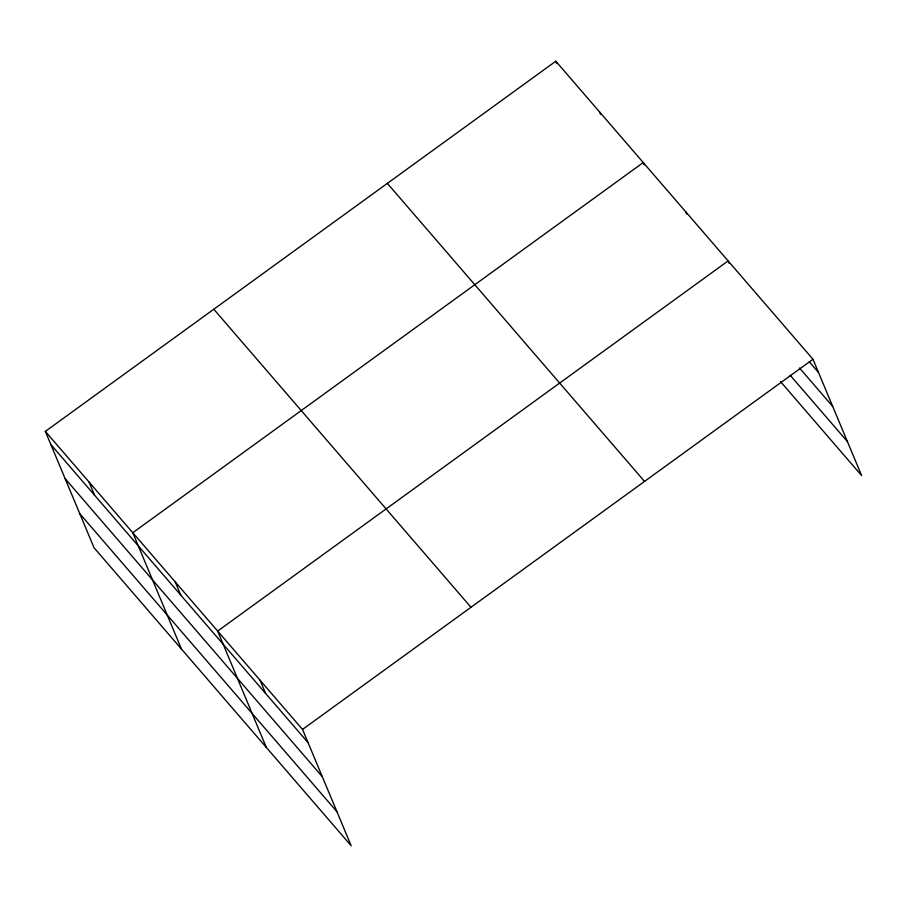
<?xml version="1.0" encoding="UTF-8"?>
<svg xmlns="http://www.w3.org/2000/svg" width="907" height="907" viewBox="0 0 907 907"><rect width="100%" height="100%" fill="white"/><g stroke="black" fill="none" stroke-linecap="round" stroke-linejoin="round"><path stroke-width="1.36" d="M45.35 431.392L302.53 729.432L351.19 845.778L94.022 547.726L45.35 431.392L555.81 61.223L812.978 359.274L861.65 475.608L780.473 381.53M302.53 729.432L812.978 359.274M809.271 361.746L818.488 372.437M799.521 367.993L832.728 406.483M790.212 375.283L847.41 441.562M387.357 183.373L644.537 481.424M213.803 309.23L470.982 607.282M50.86 444.555L308.04 742.606M65.1 478.601L322.28 776.653M79.771 513.679L336.95 811.731M729.115 263.302L728.117 260.91L217.657 631.079L266.329 747.425M685.681 211.739L686.678 214.131M644.242 164.949L643.244 162.557L132.785 532.726L181.457 649.072M599.527 111.89L600.525 114.282M555.81 61.223L556.807 63.615M260.094 680.261L265.604 693.424M175.221 581.897L180.731 595.071M89.067 482.059L94.577 495.222"/></g></svg>
